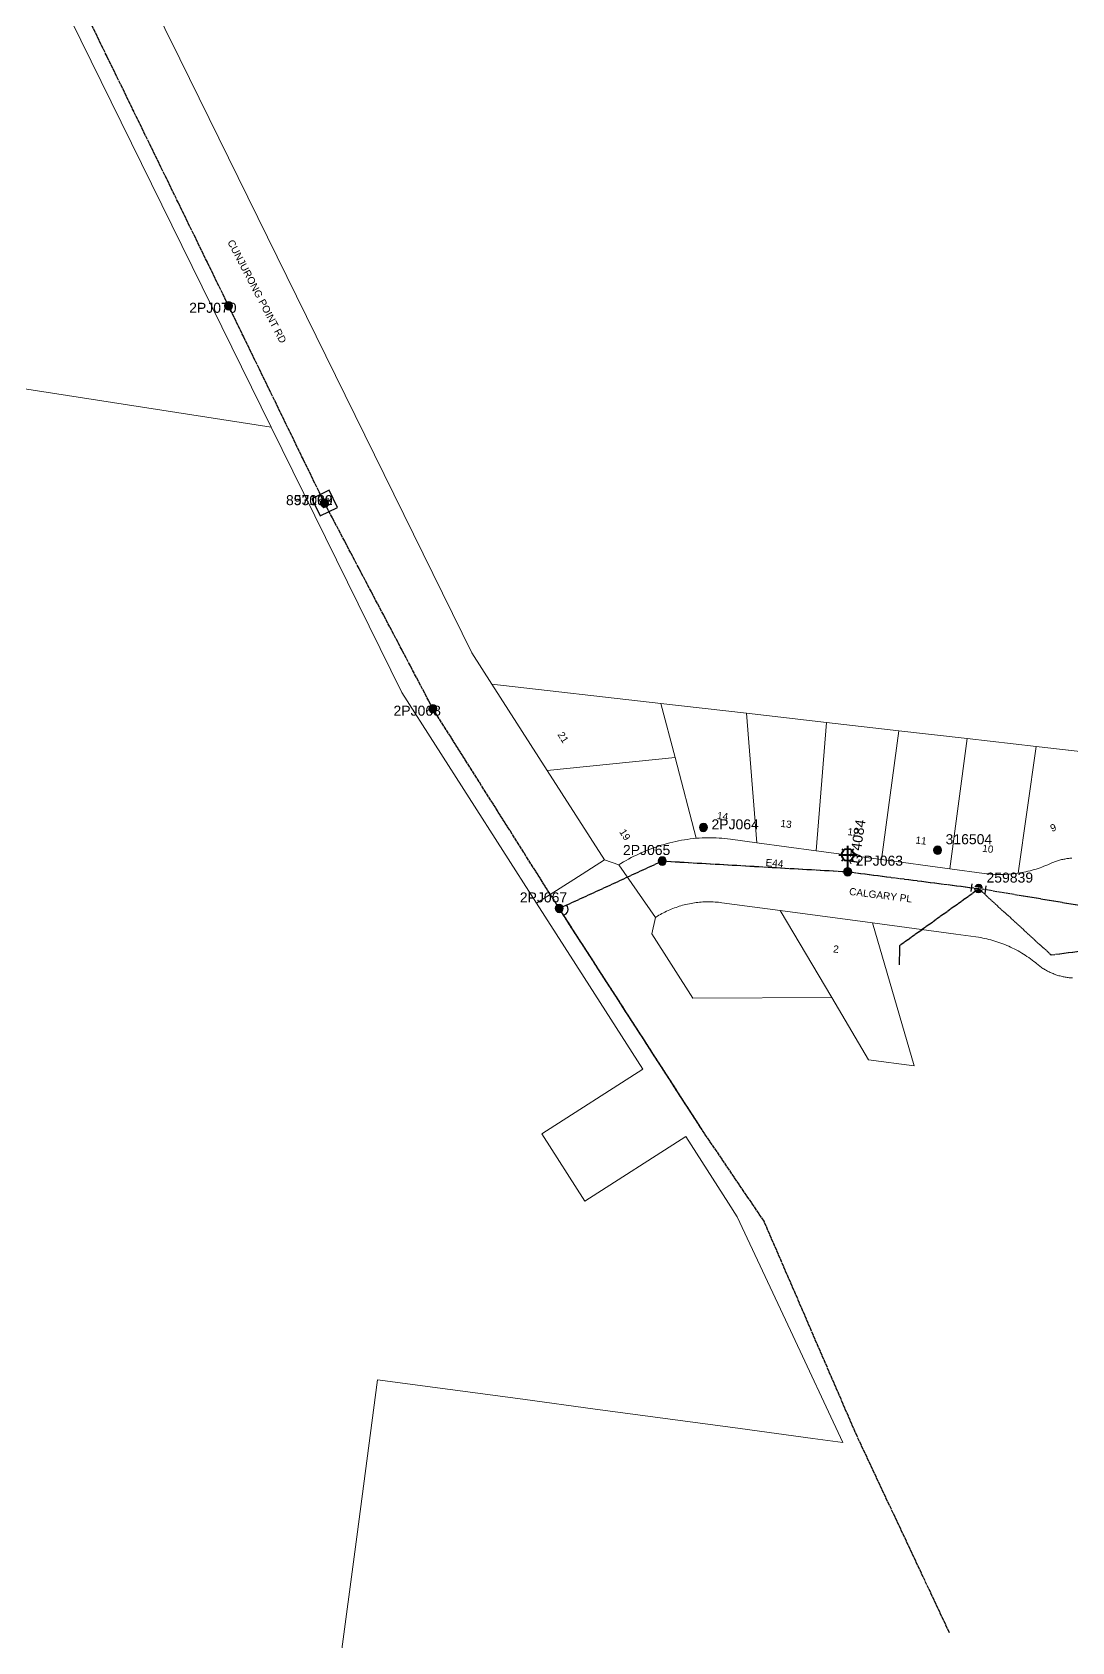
# Model space of a CAD drawing. Header units: metres. Extents: x 272069 to 273785, y 6094580 to 6096012.
# Drawn here: x 273145.7 to 273405.6, y 6094784.4 to 6095186.7 of the extents above; entities that cross this region are included whole.
import ezdxf
from ezdxf.enums import TextEntityAlignment as Align

# ---------------------------------------------------------------- set-up
doc = ezdxf.new("R2010")
doc.units = ezdxf.units.M
doc.linetypes.add('Cable Exist OH', pattern=[1, 1, 0])
doc.layers.get('0').update_dxf_attribs({"color": 6})
for name, color, linetype, lineweight in [('Cadastre Buildings_SP_EXT', 9, 'Continuous', 5), ('Cadastre Land Parcels_SP_EXT', 9, 'Continuous', 5), ('Cadastre Roads_SP_EXT', 9, 'Continuous', 5)]:
    doc.layers.add(name, color=color, linetype=linetype, lineweight=lineweight)
for name, color, linetype in [('Equip_SP_HV_EXT', 7, 'Continuous'), ('Equip_SP_SL_EXT', 7, 'Continuous'), ('Mains_HV_EXT', 7, 'Continuous'), ('Mains_LV_EXT', 7, 'Continuous'), ('Mains_SL_EXT', 7, 'Continuous'), ('SupportsOH_SP_TR_HV_LV_SL_EXT', 7, 'Continuous')]:
    doc.layers.add(name, color=color, linetype=linetype)
doc.styles.add('iecARIAL', font='arial.ttf', dxfattribs={"height": 2})
doc.styles.add('POLE_LABEL', font='arial.ttf')
doc.styles.get("Standard").update_dxf_attribs({"font": 'arial.ttf'})

# ---------------------------------------------------------------- blocks, each defined once
blk = doc.blocks.new('SL_LANTERN_EXT')
at = {"lineweight": 40}
for p, q in [((-2.25, 4.22), (2.25, 4.22)), ((-1.46, 5.68), (-1.06, 5.28)), ((0, 1.97), (0, 6.47)), ((1.46, 5.68), (1.06, 5.28)), ((-1.46, 2.76), (-1.06, 3.16)), ((0, 0), (0, 2.72)), ((1.46, 2.76), (1.06, 3.16))]:
    blk.add_line(p, q, dxfattribs=at)
blk.add_circle((0, 4.22), 1.5, dxfattribs=at)
at = {"style": 'iecARIAL', "flags": 8}
blk.add_attdef('ASSET_NUM', (1.5, 1.5), '', height=2.5, dxfattribs=at)
for tag, p, height, flags in [('OPERATING_VOLTAGE', (0.98, -1.65), 0.2, 9), ('ORIENTATION', (0.98, -1.85), 0.2, 9), ('OWNED_BY', (0.98, -2.05), 0.2, 9), ('STATE', (0.98, -2.25), 0.2, 9), ('CONSTRUCTED_VOLTAGE', (0.98, -0.65), 0.2, 9), ('CONTROL_TYPE', (0.98, -0.85), 0.2, 9), ('LANTERN_PURPOSE', (0.98, -1.05), 0.2, 9), ('LANTERN_TYPE', (0.98, -1.25), 0.2, 9), ('NO_PHASES', (0.98, -1.45), 0.2, 9), ('USAGE', (0.98, -2.45), 0.2, 9), ('CEXIST', (0.98, -2.65), 0.2, 9), ('CNEW', (0.98, -2.85), 0.2, 9), ('CNUMBER', (0.98, -3.05), 0.2, 9), ('CREMOVE', (0.98, -3.25), 0.2, 9), ('CREPLACE', (0.98, -3.45), 0.2, 9), ('LKINGHEIGHT', (0.98, -3.65), 0.2, 9), ('LBRACKET', (0.98, -3.85), 0.2, 9), ('LBRACKETVOCAB', (0.98, -4.05), 0.2, 9), ('LNUMBER', (2.18, -3.25), 2.5, 8), ('LCATEGORY', (0.98, -4.25), 0.2, 9), ('LCHARGE1', (0.98, -4.45), 0.2, 9), ('LCHARGE1PERCENT', (0.98, -4.65), 0.2, 9), ('LCHARGE2', (0.98, -4.85), 0.2, 9), ('LCHARGE2PERCENT', (0.98, -5.05), 0.2, 9), ('LCHARGE3', (0.98, -5.25), 0.2, 9), ('LCHARGE3PERCENT', (0.98, -5.45), 0.2, 9), ('LEXIST', (0.98, -5.65), 0.2, 9), ('LLAMP', (0.98, -5.85), 0.2, 9), ('LLAMPVOCAB', (0.98, -6.05), 0.2, 9), ('LMAST', (0.98, -6.25), 0.2, 9), ('LMASTVOCAB', (0.98, -6.45), 0.2, 9), ('LNEW', (0.98, -6.65), 0.2, 9), ('LANTNUMBER', (0.98, -6.85), 0.2, 9), ('LOUTREACH', (0.98, -7.25), 0.2, 9), ('LOUTREACHVOCAB', (0.98, -7.45), 0.2, 9), ('LRATECODE', (0.98, -7.65), 0.2, 9), ('LREMOVE', (0.98, -7.85), 0.2, 9), ('LREPLACE', (0.98, -8.05), 0.2, 9), ('STREETNAME', (0.98, -9.25), 0.2, 9), ('SUBURB', (0.98, -9.45), 0.2, 1), ('LTYPE', (0.98, -8.25), 0.2, 9), ('LTYPEVOCAB', (0.98, -8.45), 0.2, 9), ('LEGEND', (0.98, -8.65), 0.2, 9), ('LOCATION', (0.98, -8.85), 0.2, 9), ('NOTES', (0.98, -9.05), 0.2, 9)]:
    blk.add_attdef(tag, p, '', height=height, dxfattribs=dict(flags=flags))
blk = doc.blocks.new('POLE_EXT')
blk.add_hatch(color=256).paths.add_polyline_path([(-1, 0, 1), (1, 0, 1)])
blk.add_lwpolyline([(-1, 0, 1), (1, 0, 1)], format="xyb", close=True)
for tag, height, flags, p in [('pNumber', 2.5, 8, (-17.84, 2.07)), ('OWNED_BY', 0.2, 9, (1.35, -0.4)), ('SPECIAL_USE', 0.2, 9, (1.35, -0.8)), ('STATE', 0.2, 9, (1.35, -1)), ('cLV', 0.2, 9, (1.35, -1.4)), ('hDepth', 0.2, 9, (1.35, -1.6)), ('hDia', 0.2, 9, (1.35, -1.8)), ('cHV', 0.2, 9, (1.35, -2)), ('cLinedev', 0.2, 9, (1.35, -3.4)), ('pExisting', 0.2, 9, (1.35, -3.8)), ('PARENT', 0.2, 9, (1.35, -0.6)), ('USAGE', 0.2, 9, (1.35, -1.2)), ('LBRACKET', 0.2, 9, (1.35, -2.2)), ('LExisting', 0.2, 9, (1.35, -2.4)), ('LANTNUMBER', 0.2, 9, (1.35, -2.6)), ('LOther', 0.2, 9, (1.35, -2.8)), ('LRemove', 0.2, 9, (1.35, -3)), ('LEGEND', 0.2, 9, (1.35, -3.2)), ('LOCATION', 0.2, 9, (1.35, -3.6)), ('PFNUMBER', 0.2, 9, (1.35, -4)), ('pFooting', 0.2, 9, (1.35, -4.4)), ('pNew', 0.2, 9, (1.35, -4.6)), ('pRelocate', 0.2, 9, (1.35, -5)), ('pRemove', 0.2, 9, (1.35, -5.2)), ('pReplace', 0.2, 9, (1.35, -5.4)), ('pStay', 0.2, 9, (1.35, -5.6)), ('pType', 0.2, 9, (1.35, -5.8)), ('cspan', 0.2, 9, (1.35, -6)), ('STREETNAME', 0.2, 9, (1.35, -6.2)), ('SUBURB', 0.2, 9, (1.35, -6.4)), ('OPERATED_BY', 0.2, 9, (1.36, -7.01)), ('NEWPFNUMBER', 0.2, 9, (1.35, -4.2)), ('NOTES', 0.2, 9, (1.35, -6.6)), ('MAINTAINED_BY', 0.2, 9, (1.36, -6.81))]:
    blk.add_attdef(tag, text='', height=height, dxfattribs=dict(flags=flags)).set_placement(p, align=Align.MIDDLE_LEFT)
at = {"style": 'POLE_LABEL'}
for tag, height, flags, p in [('STRUCTURE_PLANT_NUMBER', 0.2, 9, (1.35, 0.03)), ('ASSET_NUM', 2.5, 8, (2, 2)), ('STREET_CODE', 0.2, 9, (1.35, -0.2))]:
    blk.add_attdef(tag, text='', height=height, dxfattribs=dict(at, flags=flags)).set_placement(p, align=Align.MIDDLE_LEFT)
at = {"flags": 1}
blk.add_attdef('Z', (1.35, -7.33), '', height=0.2, dxfattribs=at)
blk = doc.blocks.new('HV_LOAD_BREAK_EXT')
blk.add_lwpolyline([(-2.4, -2.4), (2.4, -2.4), (2.4, 2.4), (-2.4, 2.4)], close=True)
at = {"insert": (-1.1, 0.99), "char_height": 2, "width": 2.9628, "attachment_point": 1}
blk.add_mtext('{\\Fisocp|c0;LB}', dxfattribs=at)
for tag, height, flags, p in [('STREET_CODE', 0.2, 9, (1.5, 0)), ('ASSET_NUM', 2.5, 8, (2, 2)), ('ACTUAL_STATUS', 0.2, 9, (1.5, -0.2)), ('CONSTRUCTED_VOLTAGE', 0.2, 9, (1.5, -0.4)), ('OPERATING_VOLTAGE', 0.2, 9, (1.5, -0.8)), ('ORIENTATION', 0.2, 9, (1.5, -1)), ('OWNED_BY', 0.2, 9, (1.5, -1.2)), ('OPERATED_BY', 0.2, 9, (1.5, -1.4)), ('STATE', 0.2, 9, (1.5, -1.8)), ('SWITCH_TYPE', 0.2, 9, (1.5, -2)), ('STREETNAME', 0.2, 9, (1.5, -2.8)), ('SUBURB', 0.2, 9, (1.5, -3)), ('Z', 0.2, 1, (1.5, -3.6)), ('NO_PHASES', 0.2, 9, (1.5, -0.6)), ('MAINTAINED_BY', 0.2, 9, (1.5, -1.6)), ('USAGE', 0.2, 9, (1.5, -2.2)), ('LEGEND', 0.2, 9, (1.5, -2.4)), ('LOCATION', 0.2, 9, (1.5, -2.6)), ('NOTES', 0.2, 9, (1.5, -3.2)), ('LABEL_ALIGNMENT', 0.2, 9, (1.5, -3.4))]:
    blk.add_attdef(tag, text='', height=height, dxfattribs=dict(flags=flags)).set_placement(p, align=Align.MIDDLE_LEFT)
blk = doc.blocks.new('End Shackle_EXT')
blk.add_wipeout([(0, 0.25), (1.81, 0.25), (1.82, -0.25), (0, -0.25)])
blk.add_line((1.81, -1), (1.81, 1))
at = {"flags": 1}
blk.add_attdef('Z', (0, 0), '', height=0.2, dxfattribs=at)
at = {"flags": 9}
for tag, p in [('CONNECTOR_TYPE', (0, 0)), ('CONSTRUCTED_VOLTAGE', (0, -0.2)), ('OPERATING_VOLTAGE', (0, -0.6)), ('ORIENTATION', (0, -0.8)), ('OWNED_BY', (0, -1)), ('STATE', (0, -1.2)), ('NO_PHASES', (0, -0.4)), ('USAGE', (0, -1.4)), ('NOTES', (0, -1.6))]:
    blk.add_attdef(tag, text='', height=0.2, dxfattribs=at).set_placement(p, align=Align.MIDDLE_LEFT)

msp = doc.modelspace()

# ---------------------------------------------------------------- linework, layer by layer
at = {"layer": 'Cadastre Buildings_SP_EXT', "linetype": 'Continuous'}
msp.add_lwpolyline([(273332.65, 6094967.15), (273318.1, 6094969.11), (273317.67, 6094969.16), (273317.24, 6094969.21), (273316.81, 6094969.25), (273316.39, 6094969.28), (273315.96, 6094969.3), (273315.53, 6094969.32), (273315.1, 6094969.33), (273314.67, 6094969.33), (273314.24, 6094969.32), (273313.81, 6094969.31), (273313.38, 6094969.29), (273312.95, 6094969.26), (273312.52, 6094969.22), (273312.09, 6094969.18), (273311.66, 6094969.13), (273311.24, 6094969.07), (273310.81, 6094969), (273310.39, 6094968.93), (273309.97, 6094968.85), (273309.54, 6094968.76), (273309.12, 6094968.67), (273308.71, 6094968.56), (273308.29, 6094968.45), (273307.88, 6094968.34), (273307.46, 6094968.21), (273307.06, 6094968.08), (273306.65, 6094967.94), (273306.24, 6094967.79), (273305.84, 6094967.64), (273305.44, 6094967.48), (273305.05, 6094967.32), (273304.65, 6094967.14), (273304.26, 6094966.96), (273303.88, 6094966.77), (273303.49, 6094966.58), (273303.11, 6094966.38), (273302.73, 6094966.17), (273302.36, 6094965.96), (273301.99, 6094965.74), (273301.51, 6094965.44), (273300.6, 6094961.29), (273310.84, 6094945.28), (273345.55, 6094945.37), (273332.65, 6094967.15)], close=True, dxfattribs=at)
at = {"layer": 'Cadastre Land Parcels_SP_EXT', "linetype": 'Continuous'}
for p, q in [((273158.36, 6095229.31), (273182.59, 6095180.06)), ((273182.59, 6095180.06), (273255.62, 6095031.59)), ((273255.62, 6095031.59), (273260.62, 6095023.77)), ((273260.62, 6095023.77), (273302.86, 6095018.93)), ((273302.86, 6095018.93), (273324.23, 6095016.48)), ((273324.23, 6095016.48), (273344.25, 6095014.18)), ((273344.25, 6095014.18), (273362.34, 6095012.1)), ((273362.34, 6095012.1), (273379.44, 6095010.14)), ((273379.44, 6095010.14), (273396.64, 6095008.17)), ((273396.64, 6095008.17), (273419.3, 6095005.57))]:
    msp.add_line(p, q, dxfattribs=at)
for points in [[(273188.18, 6095123.09), (273165.45, 6095169.31), (273152.85, 6095194.93), (273143.68, 6095206.81), (273119.77, 6095222.82), (273098.92, 6095232.66), (273051.92, 6095252.46), (273042.74, 6095259.47), (273023.6, 6095268.12), (273000.58, 6095119.84), (273205.44, 6095088.01), (273188.18, 6095123.09)], [(273302.86, 6095018.93), (273260.62, 6095023.77), (273274.45, 6095002.16), (273306.4, 6095005.38), (273302.86, 6095018.93)], [(273324.23, 6095016.48), (273302.86, 6095018.93), (273306.4, 6095005.38), (273311.66, 6094985.21), (273312.45, 6094985.27), (273313.15, 6094985.3), (273313.86, 6094985.32), (273314.57, 6094985.33), (273315.28, 6094985.33), (273315.99, 6094985.32), (273316.7, 6094985.29), (273317.41, 6094985.25), (273318.12, 6094985.2), (273318.82, 6094985.13), (273319.53, 6094985.06), (273320.23, 6094984.97), (273326.8, 6094984.09), (273324.23, 6095016.48)], [(273344.25, 6095014.18), (273324.23, 6095016.48), (273326.8, 6094984.09), (273341.67, 6094982.08), (273344.25, 6095014.18)], [(273362.34, 6095012.1), (273344.25, 6095014.18), (273341.67, 6094982.08), (273358.03, 6094979.88), (273362.34, 6095012.1)], [(273379.44, 6095010.14), (273362.34, 6095012.1), (273358.03, 6094979.88), (273375.08, 6094977.59), (273379.44, 6095010.14)], [(273388.93, 6094976.18), (273389.45, 6094976.21), (273389.97, 6094976.24), (273390.49, 6094976.29), (273391.02, 6094976.34), (273391.54, 6094976.4), (273392.06, 6094976.47), (273392.14, 6094976.49), (273396.64, 6095008.17), (273379.44, 6095010.14), (273375.08, 6094977.59), (273383.7, 6094976.43), (273384.22, 6094976.36), (273384.74, 6094976.3), (273385.26, 6094976.26), (273385.79, 6094976.22), (273386.31, 6094976.19), (273386.83, 6094976.17), (273387.36, 6094976.16), (273387.88, 6094976.16), (273388.4, 6094976.16), (273388.93, 6094976.18)], [(273292.88, 6094978.92), (273293.51, 6094979.3), (273294.15, 6094979.66), (273294.79, 6094980.02), (273295.44, 6094980.37), (273296.1, 6094980.7), (273296.76, 6094981.03), (273297.43, 6094981.34), (273298.1, 6094981.65), (273298.78, 6094981.94), (273299.47, 6094982.22), (273300.16, 6094982.49), (273300.85, 6094982.75), (273301.55, 6094983), (273302.26, 6094983.24), (273302.96, 6094983.46), (273303.68, 6094983.67), (273304.39, 6094983.88), (273305.11, 6094984.06), (273305.83, 6094984.24), (273306.55, 6094984.41), (273307.28, 6094984.56), (273308, 6094984.7), (273308.73, 6094984.83), (273309.46, 6094984.94), (273310.19, 6094985.04), (273310.93, 6094985.14), (273311.66, 6094985.21), (273306.4, 6095005.38), (273274.45, 6095002.16), (273288.74, 6094979.83), (273292.3, 6094978.56), (273292.88, 6094978.92)], [(273355.75, 6094964.04), (273332.65, 6094967.15), (273345.55, 6094945.37), (273354.75, 6094929.85), (273366.15, 6094928.32), (273355.75, 6094964.04)]]:
    msp.add_lwpolyline(points, close=True, dxfattribs=at)
for points in [[(273213.78, 6094712.61), (273226.81, 6094810.56), (273232.04, 6094849.86), (273250.17, 6094847.42), (273268.3, 6094844.97), (273286.43, 6094842.53), (273304.56, 6094840.09), (273322.69, 6094837.65), (273340.82, 6094835.21), (273348.3, 6094834.2), (273335.24, 6094862.14), (273321.95, 6094890.58), (273319.74, 6094894.03), (273309.12, 6094910.64), (273283.84, 6094894.47), (273273.06, 6094911.32), (273273.06, 6094911.32), (273298.34, 6094927.49), (273283.65, 6094950.45), (273271.79, 6094968.98), (273238.06, 6095021.69), (273205.44, 6095088.01), (273000.58, 6095119.84)], [(273419.3, 6095005.57), (273396.64, 6095008.17), (273392.14, 6094976.49), (273392.57, 6094976.55), (273393.09, 6094976.64), (273393.6, 6094976.74), (273394.12, 6094976.85), (273394.63, 6094976.97), (273395.14, 6094977.09), (273395.64, 6094977.22), (273396.15, 6094977.37), (273396.65, 6094977.52), (273397.15, 6094977.68), (273397.64, 6094977.85), (273398.13, 6094978.03), (273398.62, 6094978.21), (273399.11, 6094978.41), (273399.59, 6094978.61), (273400.26, 6094978.91), (273400.56, 6094979.04), (273400.8, 6094979.15), (273401.05, 6094979.24), (273401.29, 6094979.34), (273401.54, 6094979.43), (273401.78, 6094979.51), (273402.03, 6094979.59), (273402.28, 6094979.67), (273402.54, 6094979.74), (273402.79, 6094979.81), (273403.04, 6094979.87), (273403.3, 6094979.93), (273403.55, 6094979.98), (273403.81, 6094980.03), (273404.07, 6094980.08), (273404.33, 6094980.12), (273404.59, 6094980.16), (273404.85, 6094980.19), (273405.11, 6094980.21), (273405.37, 6094980.24), (273405.63, 6094980.25)]]:
    msp.add_lwpolyline(points, dxfattribs=at)
at = {"layer": 'Cadastre Roads_SP_EXT', "linetype": 'Continuous'}
for p, q in [((273182.59, 6095180.06), (273158.36, 6095229.31)), ((273152.85, 6095194.93), (273165.45, 6095169.31)), ((273255.62, 6095031.59), (273182.59, 6095180.06)), ((273165.45, 6095169.31), (273188.18, 6095123.09)), ((273188.18, 6095123.09), (273205.44, 6095088.01)), ((273205.44, 6095088.01), (273238.06, 6095021.69)), ((273260.62, 6095023.77), (273255.62, 6095031.59)), ((273238.06, 6095021.69), (273271.79, 6094968.98)), ((273274.45, 6095002.16), (273260.62, 6095023.77)), ((273288.74, 6094979.83), (273274.45, 6095002.16)), ((273281.08, 6094974.94), (273288.74, 6094979.83)), ((273271.79, 6094968.98), (273281.08, 6094974.94)), ((273281.08, 6094974.94), (273281.08, 6094974.94))]:
    msp.add_line(p, q, dxfattribs=at)
msp.add_lwpolyline([(273405.63, 6094980.25), (273405.37, 6094980.24), (273405.11, 6094980.21), (273404.85, 6094980.19), (273404.59, 6094980.16), (273404.33, 6094980.12), (273404.07, 6094980.08), (273403.81, 6094980.03), (273403.55, 6094979.98), (273403.3, 6094979.93), (273403.04, 6094979.87), (273402.79, 6094979.81), (273402.54, 6094979.74), (273402.28, 6094979.67), (273402.03, 6094979.59), (273401.78, 6094979.51), (273401.54, 6094979.43), (273401.29, 6094979.34), (273401.05, 6094979.24), (273400.8, 6094979.15), (273400.56, 6094979.04), (273400.26, 6094978.91), (273399.59, 6094978.61), (273399.11, 6094978.41), (273398.62, 6094978.21), (273398.13, 6094978.03), (273397.64, 6094977.85), (273397.15, 6094977.68), (273396.65, 6094977.52), (273396.15, 6094977.37), (273395.64, 6094977.22), (273395.14, 6094977.09), (273394.63, 6094976.97), (273394.12, 6094976.85), (273393.6, 6094976.74), (273393.09, 6094976.64), (273392.57, 6094976.55), (273392.14, 6094976.49), (273392.06, 6094976.47), (273391.54, 6094976.4), (273391.02, 6094976.34), (273390.49, 6094976.29), (273389.97, 6094976.24), (273389.45, 6094976.21), (273388.93, 6094976.18), (273388.4, 6094976.16), (273387.88, 6094976.16), (273387.88, 6094976.16), (273387.36, 6094976.16), (273386.83, 6094976.17), (273386.31, 6094976.19), (273385.79, 6094976.22), (273385.26, 6094976.26), (273384.74, 6094976.3), (273384.22, 6094976.36), (273383.7, 6094976.43), (273375.08, 6094977.59), (273358.03, 6094979.88), (273341.67, 6094982.08), (273326.8, 6094984.09), (273320.23, 6094984.97), (273319.53, 6094985.06), (273318.82, 6094985.13), (273318.12, 6094985.2), (273317.41, 6094985.25), (273316.7, 6094985.29), (273315.99, 6094985.32), (273315.28, 6094985.33), (273314.57, 6094985.33), (273313.86, 6094985.32), (273313.15, 6094985.3), (273312.45, 6094985.27), (273311.66, 6094985.21), (273310.93, 6094985.14), (273310.19, 6094985.04), (273309.46, 6094984.94), (273308.73, 6094984.83), (273308, 6094984.7), (273307.28, 6094984.56), (273306.55, 6094984.41), (273305.83, 6094984.24), (273305.11, 6094984.06), (273304.39, 6094983.88), (273303.68, 6094983.67), (273302.96, 6094983.46), (273302.26, 6094983.24), (273301.55, 6094983), (273300.85, 6094982.75), (273300.16, 6094982.49), (273299.47, 6094982.22), (273298.78, 6094981.94), (273298.1, 6094981.65), (273297.43, 6094981.34), (273296.76, 6094981.03), (273296.1, 6094980.7), (273295.44, 6094980.37), (273294.79, 6094980.02), (273294.15, 6094979.66), (273293.51, 6094979.3), (273292.88, 6094978.92), (273292.3, 6094978.56), (273301.51, 6094965.44), (273301.99, 6094965.74), (273302.36, 6094965.96), (273302.73, 6094966.17), (273303.11, 6094966.38), (273303.49, 6094966.58), (273303.88, 6094966.77), (273304.26, 6094966.96), (273304.65, 6094967.14), (273305.05, 6094967.32), (273305.44, 6094967.48), (273305.84, 6094967.64), (273306.24, 6094967.79), (273306.65, 6094967.94), (273307.06, 6094968.08), (273307.46, 6094968.21), (273307.88, 6094968.34), (273308.29, 6094968.45), (273308.71, 6094968.56), (273309.12, 6094968.67), (273309.54, 6094968.76), (273309.97, 6094968.85), (273310.39, 6094968.93), (273310.81, 6094969), (273311.24, 6094969.07), (273311.66, 6094969.13), (273312.09, 6094969.18), (273312.52, 6094969.22), (273312.95, 6094969.26), (273313.38, 6094969.29), (273313.81, 6094969.31), (273314.24, 6094969.32), (273314.67, 6094969.33), (273315.1, 6094969.33), (273315.53, 6094969.32), (273315.96, 6094969.3), (273316.39, 6094969.28), (273316.81, 6094969.25), (273317.24, 6094969.21), (273317.67, 6094969.16), (273318.1, 6094969.11), (273332.65, 6094967.15), (273355.75, 6094964.04), (273376.57, 6094961.23), (273381.57, 6094960.56), (273382.29, 6094960.46), (273382.8, 6094960.37), (273383.32, 6094960.27), (273383.83, 6094960.17), (273384.34, 6094960.05), (273384.85, 6094959.93), (273385.36, 6094959.8), (273385.86, 6094959.66), (273386.37, 6094959.51), (273386.87, 6094959.35), (273387.36, 6094959.19), (273387.86, 6094959.01), (273388.35, 6094958.83), (273388.83, 6094958.63), (273389.32, 6094958.43), (273389.8, 6094958.22), (273390.27, 6094958.01), (273390.75, 6094957.78), (273391.21, 6094957.55), (273391.68, 6094957.3), (273392.14, 6094957.05), (273392.59, 6094956.8), (273393.05, 6094956.53), (273393.49, 6094956.25), (273393.93, 6094955.97), (273394.37, 6094955.68), (273394.8, 6094955.39), (273395.23, 6094955.08), (273395.65, 6094954.77), (273396.06, 6094954.45), (273396.47, 6094954.12), (273396.88, 6094953.79), (273397.08, 6094953.62), (273397.28, 6094953.46), (273397.49, 6094953.3), (273397.7, 6094953.15), (273397.91, 6094952.99), (273398.13, 6094952.84), (273398.35, 6094952.7), (273398.57, 6094952.56), (273398.79, 6094952.42), (273399.02, 6094952.29), (273399.25, 6094952.16), (273399.48, 6094952.03), (273399.71, 6094951.91), (273399.94, 6094951.8), (273400.18, 6094951.68), (273400.42, 6094951.57), (273400.66, 6094951.47), (273400.9, 6094951.37), (273401.14, 6094951.27), (273401.39, 6094951.18), (273401.63, 6094951.09), (273401.88, 6094951.01), (273402.13, 6094950.93), (273402.38, 6094950.86), (273402.64, 6094950.79), (273402.89, 6094950.72), (273403.14, 6094950.66), (273403.4, 6094950.6), (273403.66, 6094950.55), (273403.91, 6094950.5), (273404.17, 6094950.46), (273404.43, 6094950.42), (273404.69, 6094950.38), (273404.95, 6094950.36), (273405.21, 6094950.33), (273405.47, 6094950.31), (273405.73, 6094950.29)], dxfattribs=at)
at = {"layer": 'Mains_HV_EXT', "linetype": 'Cable Exist OH'}
for p, q in [((273194.77, 6095118.31), (273156.46, 6095196.89)), ((273218.78, 6095068.98), (273194.77, 6095118.31))]:
    msp.add_line(p, q, dxfattribs=at)
msp.add_lwpolyline([(273375, 6094786.62), (273351.9, 6094835.72), (273328.64, 6094889.5), (273313.14, 6094912.36), (273277.43, 6094967.68), (273245.86, 6095017.6), (273218.78, 6095068.98)], dxfattribs=at)
at = {"layer": 'Mains_LV_EXT', "linetype": 'Cable Exist OH'}
for points in [[(273277.43, 6094967.68), (273303.21, 6094979.53)], [(273303.21, 6094979.53), (273349.55, 6094976.85)], [(273313.08, 6094912.46), (273277.43, 6094967.68)]]:
    msp.add_lwpolyline(points, dxfattribs=at)
at = {"layer": 'Mains_LV_EXT', "linetype": 'Continuous'}
msp.add_lwpolyline([(273278.5, 6094965.99, 0.574932), (273279.25, 6094968.48)], format="xyb", dxfattribs=at)
at = {"layer": 'Mains_SL_EXT', "linetype": 'Cable Exist OH'}
msp.add_lwpolyline([(273328.64, 6094889.5), (273313.14, 6094912.36), (273277.43, 6094967.68), (273303.21, 6094979.53), (273349.55, 6094976.85)], dxfattribs=at)

# ---------------------------------------------------------------- block references
at = {"layer": 'Equip_SP_HV_EXT'}
ref = msp.add_blockref('HV_LOAD_BREAK_EXT', (273218.78, 6095068.98), dxfattribs=dict(at, rotation=25.99386760368146))
ref.add_attrib('ASSET_NUM', '93192', dxfattribs={"layer": '0', "height": 2.5}).set_placement((273220.78, 6095069.73), align=Align.MIDDLE_RIGHT)
at = {"layer": 'Equip_SP_SL_EXT'}
ref = msp.add_blockref('SL_LANTERN_EXT', (273349.55, 6094976.85), dxfattribs=at)
ref.add_attrib('ASSET_NUM', '174084', dxfattribs={"layer": '0', "height": 2.5, "rotation": 81.3983, "style": 'iecARIAL'}).set_placement((273351.05, 6094978.35), align=Align.MIDDLE_LEFT)
at = {"layer": 'SupportsOH_SP_TR_HV_LV_SL_EXT'}
ref = msp.add_blockref('POLE_EXT', (273194.77, 6095118.31), dxfattribs=at)
ref.add_attrib('ASSET_NUM', '2PJ070', dxfattribs={"layer": '0', "height": 2.5, "style": 'POLE_LABEL'}).set_placement((273196.77, 6095119.06), align=Align.TOP_RIGHT)
ref = msp.add_blockref('POLE_EXT', (273218.78, 6095068.98), dxfattribs=at)
ref.add_attrib('ASSET_NUM', '857060', dxfattribs={"layer": '0', "height": 2.5, "style": 'POLE_LABEL'}).set_placement((273220.78, 6095069.73), align=Align.MIDDLE_RIGHT)
ref = msp.add_blockref('POLE_EXT', (273245.86, 6095017.6), dxfattribs=at)
ref.add_attrib('ASSET_NUM', '2PJ068', dxfattribs={"layer": '0', "height": 2.5, "style": 'POLE_LABEL'}).set_placement((273247.86, 6095018.35), align=Align.TOP_RIGHT)
ref = msp.add_blockref('POLE_EXT', (273313.5, 6094987.94), dxfattribs=at)
ref.add_attrib('ASSET_NUM', '2PJ064', dxfattribs={"layer": '0', "height": 2.5, "style": 'POLE_LABEL'}).set_placement((273315.5, 6094988.69), align=Align.MIDDLE_LEFT)
ref = msp.add_blockref('POLE_EXT', (273372.03, 6094982.23), dxfattribs=at)
ref.add_attrib('ASSET_NUM', '316504', dxfattribs={"layer": '0', "height": 2.5, "style": 'POLE_LABEL'}).set_placement((273374.03, 6094982.98), align=Align.BOTTOM_LEFT)
ref = msp.add_blockref('POLE_EXT', (273303.21, 6094979.53), dxfattribs=at)
ref.add_attrib('ASSET_NUM', '2PJ065', dxfattribs={"layer": '0', "height": 2.5, "style": 'POLE_LABEL'}).set_placement((273305.21, 6094980.28), align=Align.BOTTOM_RIGHT)
ref = msp.add_blockref('POLE_EXT', (273349.55, 6094976.85), dxfattribs=at)
ref.add_attrib('ASSET_NUM', '2PJ063', dxfattribs={"layer": '0', "height": 2.5, "style": 'POLE_LABEL'}).set_placement((273351.55, 6094977.6), align=Align.BOTTOM_LEFT)
ref = msp.add_blockref('POLE_EXT', (273382.26, 6094972.64), dxfattribs=at)
ref.add_attrib('ASSET_NUM', '259839', dxfattribs={"layer": '0', "height": 2.5, "style": 'POLE_LABEL'}).set_placement((273384.26, 6094973.39), align=Align.BOTTOM_LEFT)
ref = msp.add_blockref('POLE_EXT', (273277.43, 6094967.68), dxfattribs=at)
ref.add_attrib('ASSET_NUM', '2PJ067', dxfattribs={"layer": '0', "height": 2.5, "style": 'POLE_LABEL'}).set_placement((273279.43, 6094968.43), align=Align.BOTTOM_RIGHT)

# ---------------------------------------------------------------- texts
at = {"layer": 'Cadastre Land Parcels_SP_EXT'}
for s, rotation, p in [('21', 302.4084, (273276.92, 6095011.15)), ('14', 352.9722, (273316.8, 6094990.04)), ('13', 352.9711, (273332.66, 6094988.09)), ('9', 21.8526, (273400.62, 6094986.77)), ('19', 302.4085, (273292.37, 6094986.82)), ('12', 352.9711, (273349.42, 6094986.02)), ('11', 352.9713, (273366.41, 6094983.92)), ('10', 352.9707, (273383.11, 6094981.87)), ('2', 352.9285, (273345.83, 6094956.71))]:
    msp.add_text(s, height=1.8, rotation=rotation, dxfattribs=at).set_placement(p)
at = {"layer": 'Cadastre Roads_SP_EXT'}
for s, rotation, p in [('CUNJURONG POINT RD', 297.601, (273194.42, 6095134.25)), ('CALGARY PL', 352.9995, (273349.84, 6094971.07))]:
    msp.add_text(s, height=1.8, rotation=rotation, dxfattribs=at).set_placement(p)
at = {"layer": 'Mains_LV_EXT'}
msp.add_text('E44', height=1.8, rotation=355.5158, dxfattribs=at).set_placement((273328.96, 6094978.27))

# ---------------------------------------------------------------- next in the draw order: block references
at = {"layer": 'Mains_LV_EXT', "rotation": 172.9922470397022}
msp.add_blockref('End Shackle_EXT', (273382.26, 6094972.64), dxfattribs=at)

# ---------------------------------------------------------------- next in the draw order: block references
at = {"layer": 'Mains_LV_EXT', "rotation": 350.683575998947}
msp.add_blockref('End Shackle_EXT', (273382.26, 6094972.64), dxfattribs=at)

# ---------------------------------------------------------------- next in the draw order: linework, layer by layer
at = {"layer": 'Mains_LV_EXT', "linetype": 'Cable Exist OH'}
for points in [[(273349.55, 6094976.85), (273382.26, 6094972.64)], [(273382.44, 6094972.61), (273362.54, 6094958.35), (273362.39, 6094953.55)], [(273498.64, 6094958.21), (273445.45, 6094961.99), (273382.26, 6094972.64)]]:
    msp.add_lwpolyline(points, dxfattribs=at)
at = {"layer": 'Mains_SL_EXT', "linetype": 'Cable Exist OH'}
msp.add_lwpolyline([(273349.55, 6094976.85), (273382.26, 6094972.64), (273400.39, 6094956.06), (273445.45, 6094961.99), (273498.64, 6094958.21), (273522.21, 6094953.26)], dxfattribs=at)

doc.saveas('drawing.dxf')
